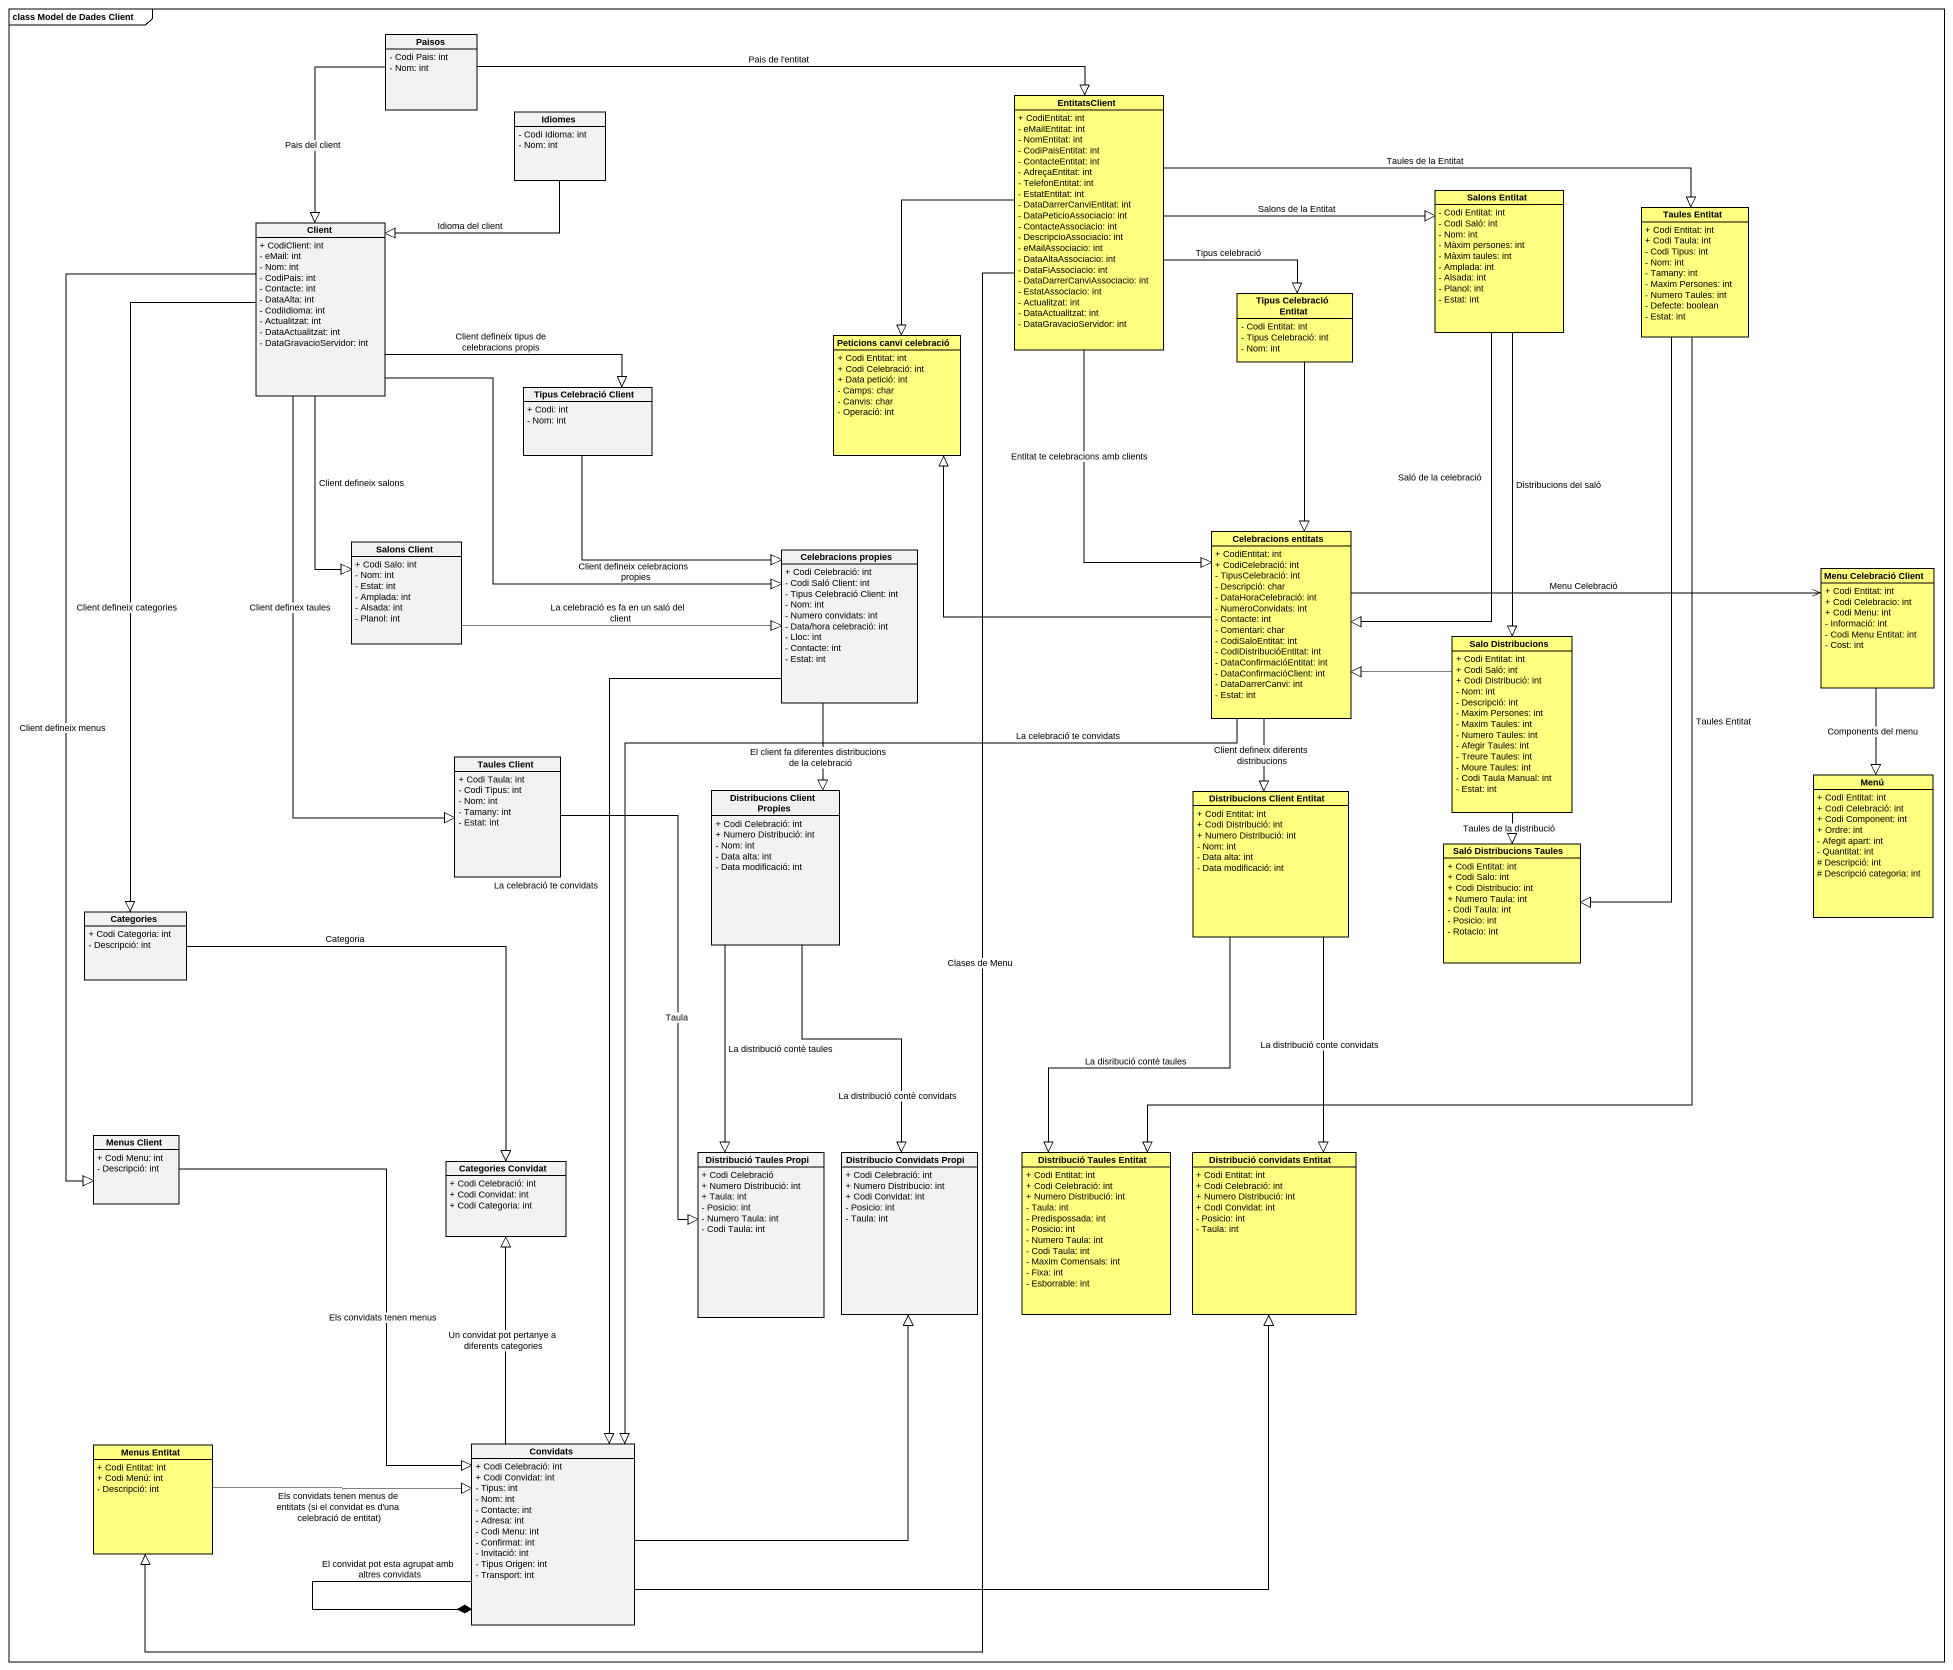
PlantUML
@startuml
mainframe class Model de Dades Client
hide circle
hide empty members
skinparam classAttributeIconSize 0
class Paisos {
  - Codi Pais: int
  - Nom: int
}
class Idiomes {
  - Codi Idioma: int
  - Nom: int
}
class EntitatsClient #FFFF80 {
  + CodiEntitat: int
  - eMailEntitat: int
  - NomEntitat: int
  - CodiPaisEntitat: int
  - ContacteEntitat: int
  - AdreçaEntitat: int
  - TelefonEntitat: int
  - EstatEntitat: int
  - DataDarrerCanviEntitat: int
  - DataPeticioAssociacio: int
  - ContacteAssociacio: int
  - DescripcioAssociacio: int
  - eMailAssociacio: int
  - DataAltaAssociacio: int
  - DataFiAssociacio: int
  - DataDarrerCanviAssociacio: int
  - EstatAssociacio: int
  - Actualitzat: int
  - DataActualitzat: int
  - DataGravacioServidor: int
}
class "Salons Entitat" as Salons_Entitat #FFFF80 {
  - Codi Entitat: int
  - Codi Saló: int
  - Nom: int
  - Màxim persones: int
  - Màxim taules: int
  - Amplada: int
  - Alsada: int
  - Planol: int
  - Estat: int
}
class Client {
  + CodiClient: int
  - eMail: int
  - Nom: int
  - CodiPais: int
  - Contacte: int
  - DataAlta: int
  - CodiIdioma: int
  - Actualitzat: int
  - DataActualitzat: int
  - DataGravacioServidor: int
}
class "Taules Entitat" as Taules_Entitat #FFFF80 {
  + Codi Entitat: int
  + Codi Taula: int
  - Codi Tipus: int
  - Nom: int
  - Tamany: int
  - Maxim Persones: int
  - Numero Taules: int
  - Defecte: boolean
  - Estat: int
}
class "Tipus Celebració Entitat" as Tipus_Celebració_Entitat #FFFF80 {
  - Codi Entitat: int
  - Tipus Celebració: int
  - Nom: int
}
class "Peticions canvi celebració" as Peticions_canvi_celebració #FFFF80 {
  + Codi Entitat: int
  + Codi Celebració: int
  + Data petició: int
  - Camps: char
  - Canvis: char
  - Operació: int
}
class "Tipus Celebració Client" as Tipus_Celebració_Client {
  + Codi: int
  - Nom: int
}
class "Salons Client" as Salons_Client {
  + Codi Salo: int
  - Nom: int
  - Estat: int
  - Amplada: int
  - Alsada: int
  - Planol: int
}
class "Celebracions entitats" as Celebracions_entitats #FFFF80 {
  + CodiEntitat: int
  + CodiCelebració: int
  - TipusCelebració: int
  - Descripció: char
  - DataHoraCelebració: int
  - NumeroConvidats: int
  - Contacte: int
  - Comentari: char
  - CodiSaloEntitat: int
  - CodiDistribucióEntitat: int
  - DataConfirmacióEntitat: int
  - DataConfirmacióClient: int
  - DataDarrerCanvi: int
  - Estat: int
}
class "Celebracions propies" as Celebracions_propies {
  + Codi Celebració: int
  - Codi Saló Client: int
  - Tipus Celebració Client: int
  - Nom: int
  - Numero convidats: int
  - Data/hora celebració: int
  - Lloc: int
  - Contacte: int
  - Estat: int
}
class "Menu Celebració Client" as Menu_Celebració_Client #FFFF80 {
  + Codi Entitat: int
  + Codi Celebracio: int
  + Codi Menu: int
  - Informació: int
  - Codi Menu Entitat: int
  - Cost: int
}
class "Salo Distribucions" as Salo_Distribucions #FFFF80 {
  + Codi Entitat: int
  + Codi Saló: int
  + Codi Distribució: int
  - Nom: int
  - Descripció: int
  - Maxim Persones: int
  - Maxim Taules: int
  - Numero Taules: int
  - Afegir Taules: int
  - Treure Taules: int
  - Moure Taules: int
  - Codi Taula Manual: int
  - Estat: int
}
class "Taules Client" as Taules_Client {
  + Codi Taula: int
  - Codi Tipus: int
  - Nom: int
  - Tamany: int
  - Estat: int
}
class Menú #FFFF80 {
  + Codi Entitat: int
  + Codi Celebració: int
  + Codi Component: int
  + Ordre: int
  - Afegit apart: int
  - Quantitat: int
  # Descripció: int
  # Descripció categoria: int
}
class "Distribucions Client Propies" as Distribucions_Client_Propies {
  + Codi Celebració: int
  + Numero Distribució: int
  - Nom: int
  - Data alta: int
  - Data modificació: int
}
class "Distribucions Client Entitat" as Distribucions_Client_Entitat #FFFF80 {
  + Codi Entitat: int
  + Codi Distribució: int
  + Numero Distribució: int
  - Nom: int
  - Data alta: int
  - Data modificació: int
}
class "Saló Distribucions Taules" as Saló_Distribucions_Taules #FFFF80 {
  + Codi Entitat: int
  + Codi Salo: int
  + Codi Distribucio: int
  + Numero Taula: int
  - Codi Taula: int
  - Posicio: int
  - Rotacio: int
}
class Categories {
  + Codi Categoria: int
  - Descripció: int
}
class "Menus Client" as Menus_Client {
  + Codi Menu: int
  - Descripció: int
}
class "Categories Convidat" as Categories_Convidat {
  + Codi Celebració: int
  + Codi Convidat: int
  + Codi Categoria: int
}
class "Distribució Taules Propi" as Distribució_Taules_Propi {
  + Codi Celebració
  + Numero Distribució: int
  + Taula: int
  - Posicio: int
  - Numero Taula: int
  - Codi Taula: int
}
class "Distribucio Convidats Propi" as Distribucio_Convidats_Propi {
  + Codi Celebració: int
  + Numero Distribucio: int
  + Codi Convidat: int
  - Posicio: int
  - Taula: int
}
class "Distribució Taules Entitat" as Distribució_Taules_Entitat #FFFF80 {
  + Codi Entitat: int
  + Codi Celebració: int
  + Numero Distribució: int
  - Taula: int
  - Predispossada: int
  - Posicio: int
  - Numero Taula: int
  - Codi Taula: int
  - Maxim Comensals: int
  - Fixa: int
  - Esborrable: int
}
class "Distribució convidats Entitat" as Distribució_convidats #FFFF80 {
  + Codi Entitat: int
  + Codi Celebració: int
  + Numero Distribució: int
  + Codi Convidat: int
  - Posicio: int
  - Taula: int
}
class "Menus Entitat" as Menus_Entitat #FFFF80 {
  + Codi Entitat: int
  + Codi Menú: int
  - Descripció: int
}
class Convidats {
  + Codi Celebració: int
  + Codi Convidat: int
  - Tipus: int
  - Nom: int
  - Contacte: int
  - Adresa: int
  - Codi Menu: int
  - Confirmat: int
  - Invitació: int
  - Tipus Origen: int
  - Transport: int
}
Paisos -right-|> EntitatsClient : Pais de l'entitat
Paisos --|> Client : Pais del client
Idiomes --|> Client : Idioma del client
EntitatsClient -right-|> Salons_Entitat : Salons de la Entitat
EntitatsClient -right-|> Taules_Entitat : Taules de la Entitat
EntitatsClient -right-|> Tipus_Celebració_Entitat : Tipus celebració
EntitatsClient --|> Peticions_canvi_celebració
EntitatsClient --|> Celebracions_entitats : Entitat te celebracions amb clients
EntitatsClient --|> Menus_Entitat : Clases de Menu
Salons_Entitat --|> Celebracions_entitats : Saló de la celebració
Salons_Entitat --|> Salo_Distribucions : Distribucions del saló
Client -right-|> Tipus_Celebració_Client : Client defineix tipus de celebracions propis
Client --|> Salons_Client : Client defineix salons
Client -right-|> Celebracions_propies : Client defineix celebracions propies
Client --|> Taules_Client : Client definex taules
Client --|> Categories : Client defineix categories
Client --|> Menus_Client : Client defineix menus
Taules_Entitat --|> Saló_Distribucions_Taules
Taules_Entitat --|> Distribució_Taules_Entitat : Taules Entitat
Tipus_Celebració_Entitat --|> Celebracions_entitats
Tipus_Celebració_Client --|> Celebracions_propies
Salons_Client -right-|> Celebracions_propies : La celebració es fa en un saló del client
Celebracions_entitats -left-|> Peticions_canvi_celebració
Celebracions_entitats -right-> Menu_Celebració_Client : Menu Celebració
Celebracions_entitats --|> Distribucions_Client_Entitat : Client defineix diferents distribucions
Celebracions_entitats --|> Convidats : La celebració te convidats
Celebracions_propies --|> Distribucions_Client_Propies : El client fa diferentes distribucions de la celebració
Celebracions_propies --|> Convidats : La celebració te convidats
Menu_Celebració_Client --|> Menú : Components del menu
Salo_Distribucions -left-|> Celebracions_entitats
Salo_Distribucions --|> Saló_Distribucions_Taules : Taules de la distribució
Taules_Client --|> Distribució_Taules_Propi : Taula
Distribucions_Client_Propies --|> Distribució_Taules_Propi : La distribució contè taules
Distribucions_Client_Propies --|> Distribucio_Convidats_Propi : La distribució contè convidats
Distribucions_Client_Entitat --|> Distribució_Taules_Entitat : La disribució contè taules
Distribucions_Client_Entitat --|> Distribució_convidats : La distribució conte convidats
Categories --|> Categories_Convidat : Categoria
Menus_Client --|> Convidats : Els convidats tenen menus
Menus_Entitat -right-|> Convidats : Els convidats tenen menus de entitats (si el convidat es d'una celebració de entitat)
Convidats -up-|> Categories_Convidat : Un convidat pot pertanye a diferents categories
Convidats -up-|> Distribucio_Convidats_Propi
Convidats -right-|> Distribució_convidats
Convidats --* Convidats : El convidat pot esta agrupat amb altres convidats
@enduml
